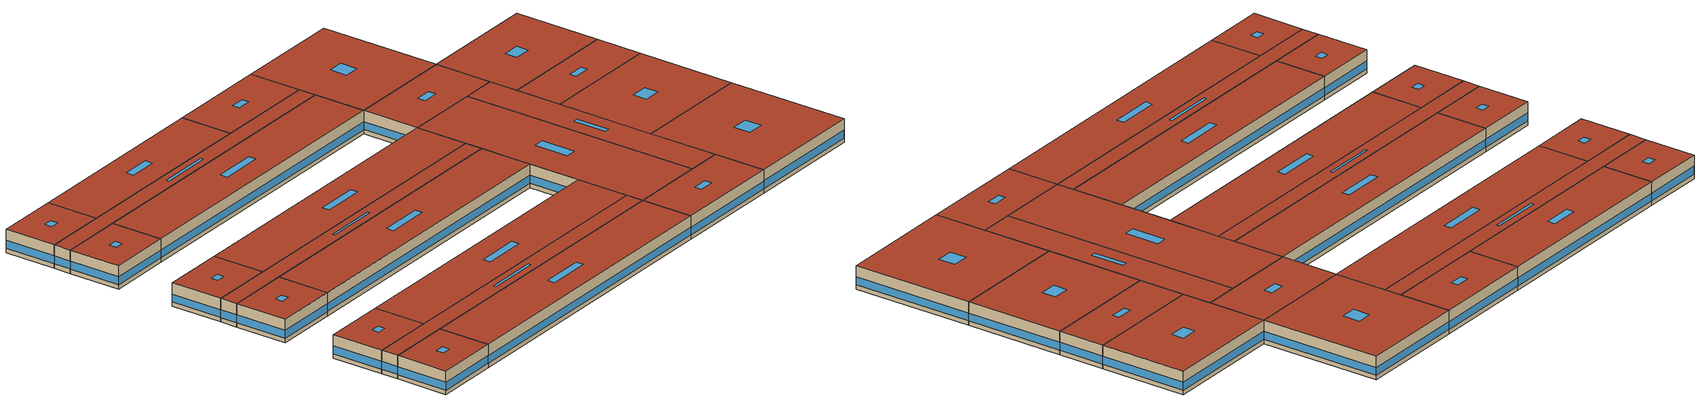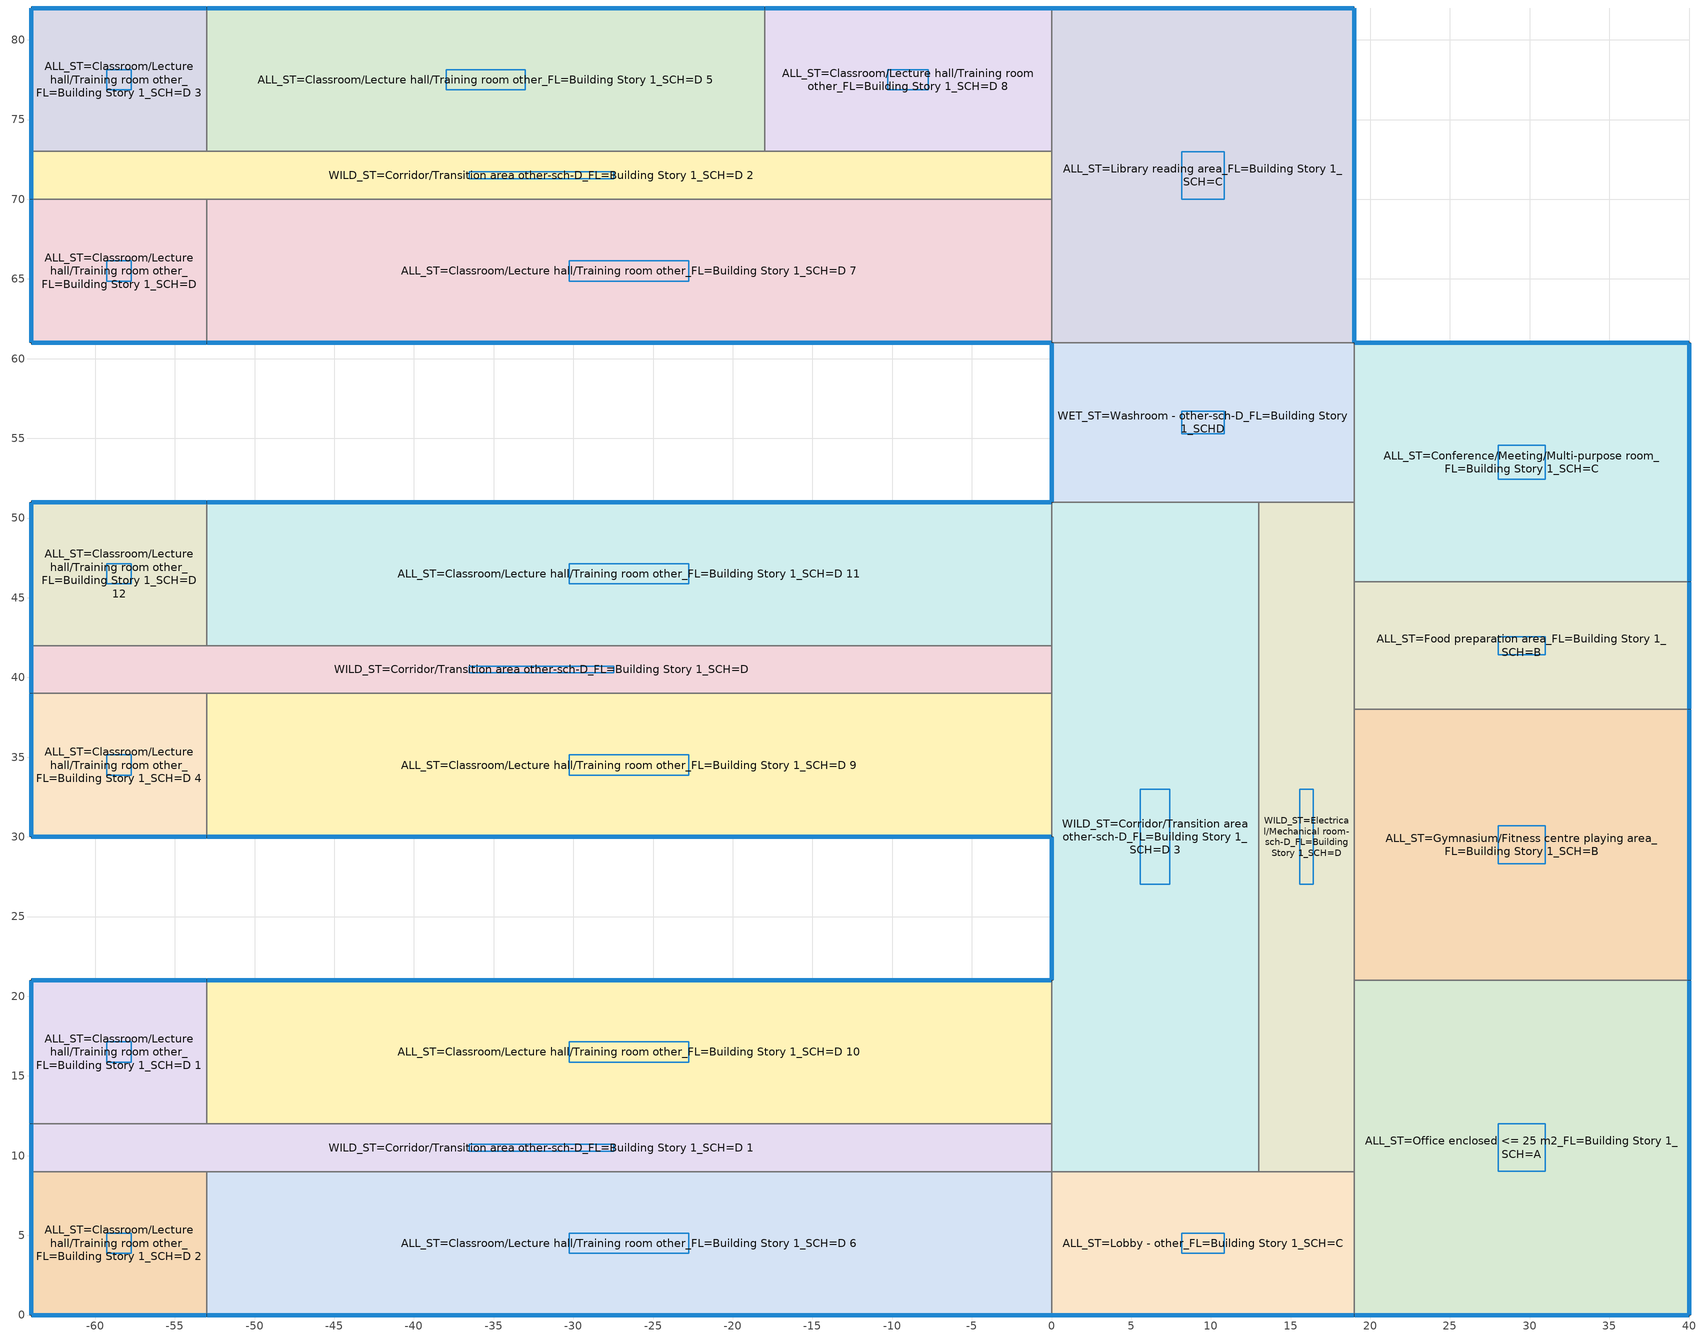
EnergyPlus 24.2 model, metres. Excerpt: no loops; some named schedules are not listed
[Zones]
ALL_ST=Classroom/Lecture hall/Training room other_FL=Building Story 1_SCH=D
 floor foundation (BTAP-Grnd-Floor-Mass:U-0.757_std): -53,70 -53,61 -64,61 -64,70 z0
 wall outside (BTAP-Ext-Wall-Mass:U-0.29): -64,70 -64,61 -53,61 z0:4
 wall to ALL_ST=Classroom/Lecture hall/Training room other_FL=Building Story 1_SCH=D 7 (BTAP-Int-Wall): -53,61 -53,70 z0:4
 wall to WILD_ST=Corridor/Transition area other-sch-D_FL=Building Story 1_SCH=D 2 (BTAP-Int-Wall): -53,70 -64,70 z0:4
 window (BTAP-Ext-FixedWindow:U=0.280 SHGC=0.600): -63.97,61 -53.03,61 / -64,69.97 -64,61.03 z0.76:2.1
 roof outside (BTAP-Ext-Roof-Metal:U-0.2): -53,61 -53,70 -64,70 -64,61 z4
 skylight (BTAP-Ext-Skylights:U=0.241 SHGC=0.600): -57.72,64.86 -57.72,66.14 -59.28,66.14 -59.28,64.86 z4
ALL_ST=Classroom/Lecture hall/Training room other_FL=Building Story 1_SCH=D 1
 floor foundation (BTAP-Grnd-Floor-Mass:U-0.757_std): -53,21 -53,12 -64,12 -64,21 z0
 wall outside (BTAP-Ext-Wall-Mass:U-0.29): -53,21 -64,21 -64,12 z0:4
 wall to WILD_ST=Corridor/Transition area other-sch-D_FL=Building Story 1_SCH=D 1 (BTAP-Int-Wall): -64,12 -53,12 z0:4
 wall to ALL_ST=Classroom/Lecture hall/Training room other_FL=Building Story 1_SCH=D 10 (BTAP-Int-Wall): -53,12 -53,21 z0:4
 window (BTAP-Ext-FixedWindow:U=0.280 SHGC=0.600): -53.03,21 -63.97,21 / -64,20.97 -64,12.03 z0.76:2.1
 roof outside (BTAP-Ext-Roof-Metal:U-0.2): -53,12 -53,21 -64,21 -64,12 z4
 skylight (BTAP-Ext-Skylights:U=0.241 SHGC=0.600): -57.72,15.86 -57.72,17.14 -59.28,17.14 -59.28,15.86 z4
ALL_ST=Classroom/Lecture hall/Training room other_FL=Building Story 1_SCH=D 10
 floor foundation (BTAP-Grnd-Floor-Mass:U-0.757_std): 0,21 0,12 -53,12 -53,21 z0
 wall outside (BTAP-Ext-Wall-Mass:U-0.29): 0,21 -53,21 z0:4
 wall to WILD_ST=Corridor/Transition area other-sch-D_FL=Building Story 1_SCH=D 1 (BTAP-Int-Wall): -53,12 0,12 z0:4
 wall to WILD_ST=Corridor/Transition area other-sch-D_FL=Building Story 1_SCH=D 3 (BTAP-Int-Wall): 0,12 0,21 z0:4
 window (BTAP-Ext-FixedWindow:U=0.280 SHGC=0.600): -0.03,21 -52.97,21 z0.76:2.1
 roof outside (BTAP-Ext-Roof-Metal:U-0.2): 0,12 0,21 -53,21 -53,12 z4
 skylight (BTAP-Ext-Skylights:U=0.241 SHGC=0.600): -22.75,15.86 -22.75,17.14 -30.25,17.14 -30.25,15.86 z4
ALL_ST=Classroom/Lecture hall/Training room other_FL=Building Story 1_SCH=D 11
 floor foundation (BTAP-Grnd-Floor-Mass:U-0.757_std): 0,51 0,42 -53,42 -53,51 z0
 wall outside (BTAP-Ext-Wall-Mass:U-0.29): 0,51 -53,51 z0:4
 wall to WILD_ST=Corridor/Transition area other-sch-D_FL=Building Story 1_SCH=D (BTAP-Int-Wall): -53,42 0,42 z0:4
 wall to WILD_ST=Corridor/Transition area other-sch-D_FL=Building Story 1_SCH=D 3 (BTAP-Int-Wall): 0,42 0,51 z0:4
 wall to ALL_ST=Classroom/Lecture hall/Training room other_FL=Building Story 1_SCH=D 12 (BTAP-Int-Wall): -53,51 -53,42 z0:4
 window (BTAP-Ext-FixedWindow:U=0.280 SHGC=0.600): -0.03,51 -52.97,51 z0.76:2.1
 roof outside (BTAP-Ext-Roof-Metal:U-0.2): 0,42 0,51 -53,51 -53,42 z4
 skylight (BTAP-Ext-Skylights:U=0.241 SHGC=0.600): -22.75,45.86 -22.75,47.14 -30.25,47.14 -30.25,45.86 z4
ALL_ST=Classroom/Lecture hall/Training room other_FL=Building Story 1_SCH=D 12
 floor foundation (BTAP-Grnd-Floor-Mass:U-0.757_std): -53,51 -53,42 -64,42 -64,51 z0
 wall outside (BTAP-Ext-Wall-Mass:U-0.29): -53,51 -64,51 -64,42 z0:4
 wall to WILD_ST=Corridor/Transition area other-sch-D_FL=Building Story 1_SCH=D (BTAP-Int-Wall): -64,42 -53,42 z0:4
 window (BTAP-Ext-FixedWindow:U=0.280 SHGC=0.600): -53.03,51 -63.97,51 / -64,50.97 -64,42.03 z0.76:2.1
 roof outside (BTAP-Ext-Roof-Metal:U-0.2): -53,42 -53,51 -64,51 -64,42 z4
 skylight (BTAP-Ext-Skylights:U=0.241 SHGC=0.600): -57.72,45.86 -57.72,47.14 -59.28,47.14 -59.28,45.86 z4
ALL_ST=Classroom/Lecture hall/Training room other_FL=Building Story 1_SCH=D 2
 floor foundation (BTAP-Grnd-Floor-Mass:U-0.757_std): -53,9 -53,0 -64,0 -64,9 z0
 wall outside (BTAP-Ext-Wall-Mass:U-0.29): -64,9 -64,0 -53,0 z0:4
 wall to ALL_ST=Classroom/Lecture hall/Training room other_FL=Building Story 1_SCH=D 6 (BTAP-Int-Wall): -53,0 -53,9 z0:4
 wall to WILD_ST=Corridor/Transition area other-sch-D_FL=Building Story 1_SCH=D 1 (BTAP-Int-Wall): -53,9 -64,9 z0:4
 window (BTAP-Ext-FixedWindow:U=0.280 SHGC=0.600): -63.97,0 -53.03,0 / -64,8.97 -64,0.03 z0.76:2.1
 roof outside (BTAP-Ext-Roof-Metal:U-0.2): -53,0 -53,9 -64,9 -64,0 z4
 skylight (BTAP-Ext-Skylights:U=0.241 SHGC=0.600): -57.72,3.86 -57.72,5.14 -59.28,5.14 -59.28,3.86 z4
ALL_ST=Classroom/Lecture hall/Training room other_FL=Building Story 1_SCH=D 3
 floor foundation (BTAP-Grnd-Floor-Mass:U-0.757_std): -53,82 -53,73 -64,73 -64,82 z0
 wall outside (BTAP-Ext-Wall-Mass:U-0.29): -53,82 -64,82 -64,73 z0:4
 wall to WILD_ST=Corridor/Transition area other-sch-D_FL=Building Story 1_SCH=D 2 (BTAP-Int-Wall): -64,73 -53,73 z0:4
 wall to ALL_ST=Classroom/Lecture hall/Training room other_FL=Building Story 1_SCH=D 5 (BTAP-Int-Wall): -53,73 -53,82 z0:4
 window (BTAP-Ext-FixedWindow:U=0.280 SHGC=0.600): -53.03,82 -63.97,82 / -64,81.97 -64,73.03 z0.76:2.1
 roof outside (BTAP-Ext-Roof-Metal:U-0.2): -53,73 -53,82 -64,82 -64,73 z4
 skylight (BTAP-Ext-Skylights:U=0.241 SHGC=0.600): -57.72,76.86 -57.72,78.14 -59.28,78.14 -59.28,76.86 z4
ALL_ST=Classroom/Lecture hall/Training room other_FL=Building Story 1_SCH=D 4
 floor foundation (BTAP-Grnd-Floor-Mass:U-0.757_std): -53,39 -53,30 -64,30 -64,39 z0
 wall outside (BTAP-Ext-Wall-Mass:U-0.29): -64,39 -64,30 -53,30 z0:4
 wall to ALL_ST=Classroom/Lecture hall/Training room other_FL=Building Story 1_SCH=D 9 (BTAP-Int-Wall): -53,30 -53,39 z0:4
 wall to WILD_ST=Corridor/Transition area other-sch-D_FL=Building Story 1_SCH=D (BTAP-Int-Wall): -53,39 -64,39 z0:4
 window (BTAP-Ext-FixedWindow:U=0.280 SHGC=0.600): -63.97,30 -53.03,30 / -64,38.97 -64,30.03 z0.76:2.1
 roof outside (BTAP-Ext-Roof-Metal:U-0.2): -53,30 -53,39 -64,39 -64,30 z4
 skylight (BTAP-Ext-Skylights:U=0.241 SHGC=0.600): -57.72,33.86 -57.72,35.14 -59.28,35.14 -59.28,33.86 z4
ALL_ST=Classroom/Lecture hall/Training room other_FL=Building Story 1_SCH=D 5
 floor foundation (BTAP-Grnd-Floor-Mass:U-0.757_std): -18,82 -18,73 -53,73 -53,82 z0
 wall outside (BTAP-Ext-Wall-Mass:U-0.29): -18,82 -53,82 z0:4
 wall to WILD_ST=Corridor/Transition area other-sch-D_FL=Building Story 1_SCH=D 2 (BTAP-Int-Wall): -53,73 -18,73 z0:4
 wall to ALL_ST=Classroom/Lecture hall/Training room other_FL=Building Story 1_SCH=D 8 (BTAP-Int-Wall): -18,73 -18,82 z0:4
 window (BTAP-Ext-FixedWindow:U=0.280 SHGC=0.600): -18.03,82 -52.97,82 z0.76:2.1
 roof outside (BTAP-Ext-Roof-Metal:U-0.2): -18,73 -18,82 -53,82 -53,73 z4
 skylight (BTAP-Ext-Skylights:U=0.241 SHGC=0.600): -33.03,76.86 -33.03,78.14 -37.97,78.14 -37.97,76.86 z4
ALL_ST=Classroom/Lecture hall/Training room other_FL=Building Story 1_SCH=D 6
 floor foundation (BTAP-Grnd-Floor-Mass:U-0.757_std): 0,9 0,0 -53,0 -53,9 z0
 wall outside (BTAP-Ext-Wall-Mass:U-0.29): -53,0 0,0 z0:4
 wall to ALL_ST=Lobby - other_FL=Building Story 1_SCH=C (BTAP-Int-Wall): 0,0 0,9 z0:4
 wall to WILD_ST=Corridor/Transition area other-sch-D_FL=Building Story 1_SCH=D 1 (BTAP-Int-Wall): 0,9 -53,9 z0:4
 window (BTAP-Ext-FixedWindow:U=0.280 SHGC=0.600): -52.97,0 -0.03,0 z0.76:2.1
 roof outside (BTAP-Ext-Roof-Metal:U-0.2): 0,0 0,9 -53,9 -53,0 z4
 skylight (BTAP-Ext-Skylights:U=0.241 SHGC=0.600): -22.75,3.86 -22.75,5.14 -30.25,5.14 -30.25,3.86 z4
ALL_ST=Classroom/Lecture hall/Training room other_FL=Building Story 1_SCH=D 7
 floor foundation (BTAP-Grnd-Floor-Mass:U-0.757_std): 0,70 0,61 -53,61 -53,70 z0
 wall outside (BTAP-Ext-Wall-Mass:U-0.29): -53,61 0,61 z0:4
 wall to ALL_ST=Library reading area_FL=Building Story 1_SCH=C (BTAP-Int-Wall): 0,61 0,70 z0:4
 wall to WILD_ST=Corridor/Transition area other-sch-D_FL=Building Story 1_SCH=D 2 (BTAP-Int-Wall): 0,70 -53,70 z0:4
 window (BTAP-Ext-FixedWindow:U=0.280 SHGC=0.600): -52.97,61 -0.03,61 z0.76:2.1
 roof outside (BTAP-Ext-Roof-Metal:U-0.2): 0,61 0,70 -53,70 -53,61 z4
 skylight (BTAP-Ext-Skylights:U=0.241 SHGC=0.600): -22.75,64.86 -22.75,66.14 -30.25,66.14 -30.25,64.86 z4
ALL_ST=Classroom/Lecture hall/Training room other_FL=Building Story 1_SCH=D 8
 floor foundation (BTAP-Grnd-Floor-Mass:U-0.757_std): 0,82 0,73 -18,73 -18,82 z0
 wall outside (BTAP-Ext-Wall-Mass:U-0.29): 0,82 -18,82 z0:4
 wall to WILD_ST=Corridor/Transition area other-sch-D_FL=Building Story 1_SCH=D 2 (BTAP-Int-Wall): -18,73 0,73 z0:4
 wall to ALL_ST=Library reading area_FL=Building Story 1_SCH=C (BTAP-Int-Wall): 0,73 0,82 z0:4
 window (BTAP-Ext-FixedWindow:U=0.280 SHGC=0.600): -0.03,82 -17.97,82 z0.76:2.1
 roof outside (BTAP-Ext-Roof-Metal:U-0.2): 0,73 0,82 -18,82 -18,73 z4
 skylight (BTAP-Ext-Skylights:U=0.241 SHGC=0.600): -7.73,76.86 -7.73,78.14 -10.27,78.14 -10.27,76.86 z4
ALL_ST=Classroom/Lecture hall/Training room other_FL=Building Story 1_SCH=D 9
 floor foundation (BTAP-Grnd-Floor-Mass:U-0.757_std): 0,39 0,30 -53,30 -53,39 z0
 wall outside (BTAP-Ext-Wall-Mass:U-0.29): -53,30 0,30 z0:4
 wall to WILD_ST=Corridor/Transition area other-sch-D_FL=Building Story 1_SCH=D 3 (BTAP-Int-Wall): 0,30 0,39 z0:4
 wall to WILD_ST=Corridor/Transition area other-sch-D_FL=Building Story 1_SCH=D (BTAP-Int-Wall): 0,39 -53,39 z0:4
 window (BTAP-Ext-FixedWindow:U=0.280 SHGC=0.600): -52.97,30 -0.03,30 z0.76:2.1
 roof outside (BTAP-Ext-Roof-Metal:U-0.2): 0,30 0,39 -53,39 -53,30 z4
 skylight (BTAP-Ext-Skylights:U=0.241 SHGC=0.600): -22.75,33.86 -22.75,35.14 -30.25,35.14 -30.25,33.86 z4
ALL_ST=Conference/Meeting/Multi-purpose room_FL=Building Story 1_SCH=C
 floor foundation (BTAP-Grnd-Floor-Mass:U-0.757_std): 40,61 40,46 19,46 19,61 z0
 wall outside (BTAP-Ext-Wall-Mass:U-0.29): 40,46 40,61 19,61 z0:4
 wall to ALL_ST=Food preparation area_FL=Building Story 1_SCH=B (BTAP-Int-Wall): 19,46 40,46 z0:4
 wall to WET_ST=Washroom - other-sch-D_FL=Building Story 1_SCHD (BTAP-Int-Wall): 19,61 19,51 z0:4
 wall to WILD_ST=Electrical/Mechanical room-sch-D_FL=Building Story 1_SCH=D (BTAP-Int-Wall): 19,51 19,46 z0:4
 window (BTAP-Ext-FixedWindow:U=0.280 SHGC=0.600): 40,46.03 40,60.97 / 39.97,61 19.03,61 z0.76:2.1
 roof outside (BTAP-Ext-Roof-Metal:U-0.2): 40,46 40,61 19,61 19,46 z4
 skylight (BTAP-Ext-Skylights:U=0.241 SHGC=0.600): 30.98,52.44 30.98,54.56 28.02,54.56 28.02,52.44 z4
ALL_ST=Food preparation area_FL=Building Story 1_SCH=B
 floor foundation (BTAP-Grnd-Floor-Mass:U-0.757_std): 40,46 40,38 19,38 19,46 z0
 wall outside (BTAP-Ext-Wall-Mass:U-0.29): 40,38 40,46 z0:4
 wall to ALL_ST=Gymnasium/Fitness centre playing area_FL=Building Story 1_SCH=B (BTAP-Int-Wall): 19,38 40,38 z0:4
 wall to WILD_ST=Electrical/Mechanical room-sch-D_FL=Building Story 1_SCH=D (BTAP-Int-Wall): 19,46 19,38 z0:4
 window (BTAP-Ext-FixedWindow:U=0.280 SHGC=0.600): 40,38.03 40,45.97 z0.76:2.1
 roof outside (BTAP-Ext-Roof-Metal:U-0.2): 40,38 40,46 19,46 19,38 z4
 skylight (BTAP-Ext-Skylights:U=0.241 SHGC=0.600): 30.98,41.43 30.98,42.57 28.02,42.57 28.02,41.43 z4
ALL_ST=Gymnasium/Fitness centre playing area_FL=Building Story 1_SCH=B
 floor foundation (BTAP-Grnd-Floor-Mass:U-0.757_std): 40,38 40,21 19,21 19,38 z0
 wall outside (BTAP-Ext-Wall-Mass:U-0.29): 40,21 40,38 z0:4
 wall to ALL_ST=Office enclosed <= 25 m2_FL=Building Story 1_SCH=A (BTAP-Int-Wall): 19,21 40,21 z0:4
 wall to WILD_ST=Electrical/Mechanical room-sch-D_FL=Building Story 1_SCH=D (BTAP-Int-Wall): 19,38 19,21 z0:4
 window (BTAP-Ext-FixedWindow:U=0.280 SHGC=0.600): 40,21.03 40,37.97 z0.76:2.1
 roof outside (BTAP-Ext-Roof-Metal:U-0.2): 40,21 40,38 19,38 19,21 z4
 skylight (BTAP-Ext-Skylights:U=0.241 SHGC=0.600): 30.98,28.3 30.98,30.7 28.02,30.7 28.02,28.3 z4
ALL_ST=Library reading area_FL=Building Story 1_SCH=C
 floor foundation (BTAP-Grnd-Floor-Mass:U-0.757_std): 19,82 19,61 0,61 0,82 z0
 wall outside (BTAP-Ext-Wall-Mass:U-0.29): 19,61 19,82 0,82 z0:4
 wall to WET_ST=Washroom - other-sch-D_FL=Building Story 1_SCHD (BTAP-Int-Wall): 0,61 19,61 z0:4
 wall to WILD_ST=Corridor/Transition area other-sch-D_FL=Building Story 1_SCH=D 2 (BTAP-Int-Wall): 0,73 0,70 z0:4
 window (BTAP-Ext-FixedWindow:U=0.280 SHGC=0.600): 19,61.03 19,81.97 / 18.97,82 0.03,82 z0.76:2.1
 roof outside (BTAP-Ext-Roof-Metal:U-0.2): 19,61 19,82 0,82 0,61 z4
 skylight (BTAP-Ext-Skylights:U=0.241 SHGC=0.600): 10.84,70.02 10.84,72.98 8.16,72.98 8.16,70.02 z4
ALL_ST=Lobby - other_FL=Building Story 1_SCH=C
 floor foundation (BTAP-Grnd-Floor-Mass:U-0.757_std): 19,9 19,0 0,0 0,9 z0
 wall outside (BTAP-Ext-Wall-Mass:U-0.29): 0,0 19,0 z0:4
 wall to ALL_ST=Office enclosed <= 25 m2_FL=Building Story 1_SCH=A (BTAP-Int-Wall): 19,0 19,9 z0:4
 wall to WILD_ST=Electrical/Mechanical room-sch-D_FL=Building Story 1_SCH=D (BTAP-Int-Wall): 19,9 13,9 z0:4
 wall to WILD_ST=Corridor/Transition area other-sch-D_FL=Building Story 1_SCH=D 3 (BTAP-Int-Wall): 13,9 0,9 z0:4
 window (BTAP-Ext-FixedWindow:U=0.280 SHGC=0.600): 0.03,0 18.97,0 z0.76:2.1
 roof outside (BTAP-Ext-Roof-Metal:U-0.2): 19,0 19,9 0,9 0,0 z4
 skylight (BTAP-Ext-Skylights:U=0.241 SHGC=0.600): 10.84,3.86 10.84,5.14 8.16,5.14 8.16,3.86 z4
ALL_ST=Office enclosed <= 25 m2_FL=Building Story 1_SCH=A
 floor foundation (BTAP-Grnd-Floor-Mass:U-0.757_std): 40,21 40,0 19,0 19,21 z0
 wall outside (BTAP-Ext-Wall-Mass:U-0.29): 19,0 40,0 40,21 z0:4
 wall to WILD_ST=Electrical/Mechanical room-sch-D_FL=Building Story 1_SCH=D (BTAP-Int-Wall): 19,21 19,9 z0:4
 window (BTAP-Ext-FixedWindow:U=0.280 SHGC=0.600): 19.03,0 39.97,0 / 40,0.03 40,20.97 z0.76:2.1
 roof outside (BTAP-Ext-Roof-Metal:U-0.2): 40,0 40,21 19,21 19,0 z4
 skylight (BTAP-Ext-Skylights:U=0.241 SHGC=0.600): 30.98,9.02 30.98,11.98 28.02,11.98 28.02,9.02 z4
WET_ST=Washroom - other-sch-D_FL=Building Story 1_SCHD
 floor foundation (BTAP-Grnd-Floor-Mass:U-0.757_std): 19,61 19,51 0,51 0,61 z0
 wall outside (BTAP-Ext-Wall-Mass:U-0.29): 0,61 0,51 z0:4
 wall to WILD_ST=Corridor/Transition area other-sch-D_FL=Building Story 1_SCH=D 3 (BTAP-Int-Wall): 0,51 13,51 z0:4
 wall to WILD_ST=Electrical/Mechanical room-sch-D_FL=Building Story 1_SCH=D (BTAP-Int-Wall): 13,51 19,51 z0:4
 window (BTAP-Ext-FixedWindow:U=0.280 SHGC=0.600): 0,60.97 0,51.03 z0.76:2.1
 roof outside (BTAP-Ext-Roof-Metal:U-0.2): 19,51 19,61 0,61 0,51 z4
 skylight (BTAP-Ext-Skylights:U=0.241 SHGC=0.600): 10.84,55.29 10.84,56.71 8.16,56.71 8.16,55.29 z4
WILD_ST=Corridor/Transition area other-sch-D_FL=Building Story 1_SCH=D
 floor foundation (BTAP-Grnd-Floor-Mass:U-0.757_std): 0,42 0,39 -64,39 -64,42 z0
 wall outside (BTAP-Ext-Wall-Mass:U-0.29): -64,42 -64,39 z0:4
 wall to WILD_ST=Corridor/Transition area other-sch-D_FL=Building Story 1_SCH=D 3 (BTAP-Int-Wall): 0,39 0,42 z0:4
 window (BTAP-Ext-FixedWindow:U=0.280 SHGC=0.600): -64,41.97 -64,39.03 z0.76:2.12
 roof outside (BTAP-Ext-Roof-Metal:U-0.2): 0,39 0,42 -64,42 -64,39 z4
 skylight (BTAP-Ext-Skylights:U=0.241 SHGC=0.600): -27.47,40.29 -27.47,40.71 -36.53,40.71 -36.53,40.29 z4
WILD_ST=Corridor/Transition area other-sch-D_FL=Building Story 1_SCH=D 1
 floor foundation (BTAP-Grnd-Floor-Mass:U-0.757_std): 0,12 0,9 -64,9 -64,12 z0
 wall outside (BTAP-Ext-Wall-Mass:U-0.29): -64,12 -64,9 z0:4
 wall to WILD_ST=Corridor/Transition area other-sch-D_FL=Building Story 1_SCH=D 3 (BTAP-Int-Wall): 0,9 0,12 z0:4
 window (BTAP-Ext-FixedWindow:U=0.280 SHGC=0.600): -64,11.97 -64,9.03 z0.76:2.12
 roof outside (BTAP-Ext-Roof-Metal:U-0.2): 0,9 0,12 -64,12 -64,9 z4
 skylight (BTAP-Ext-Skylights:U=0.241 SHGC=0.600): -27.47,10.29 -27.47,10.71 -36.53,10.71 -36.53,10.29 z4
WILD_ST=Corridor/Transition area other-sch-D_FL=Building Story 1_SCH=D 2
 floor foundation (BTAP-Grnd-Floor-Mass:U-0.757_std): 0,73 0,70 -64,70 -64,73 z0
 wall outside (BTAP-Ext-Wall-Mass:U-0.29): -64,73 -64,70 z0:4
 window (BTAP-Ext-FixedWindow:U=0.280 SHGC=0.600): -64,72.97 -64,70.03 z0.76:2.12
 roof outside (BTAP-Ext-Roof-Metal:U-0.2): 0,70 0,73 -64,73 -64,70 z4
 skylight (BTAP-Ext-Skylights:U=0.241 SHGC=0.600): -27.47,71.29 -27.47,71.71 -36.53,71.71 -36.53,71.29 z4
WILD_ST=Corridor/Transition area other-sch-D_FL=Building Story 1_SCH=D 3
 floor foundation (BTAP-Grnd-Floor-Mass:U-0.757_std): 13,51 13,9 0,9 0,51 z0
 wall outside (BTAP-Ext-Wall-Mass:U-0.29): 0,30 0,21 z0:4
 wall to WILD_ST=Electrical/Mechanical room-sch-D_FL=Building Story 1_SCH=D (BTAP-Int-Wall): 13,9 13,51 z0:4
 window (BTAP-Ext-FixedWindow:U=0.280 SHGC=0.600): 0,29.97 0,21.03 z0.76:2.1
 roof outside (BTAP-Ext-Roof-Metal:U-0.2): 13,9 13,51 0,51 0,9 z4
 skylight (BTAP-Ext-Skylights:U=0.241 SHGC=0.600): 7.42,27.03 7.42,32.97 5.58,32.97 5.58,27.03 z4
WILD_ST=Electrical/Mechanical room-sch-D_FL=Building Story 1_SCH=D
 floor foundation (BTAP-Grnd-Floor-Mass:U-0.757_std): 19,51 19,9 13,9 13,51 z0
 roof outside (BTAP-Ext-Roof-Metal:U-0.2): 19,9 19,51 13,51 13,9 z4
 skylight (BTAP-Ext-Skylights:U=0.241 SHGC=0.600): 16.42,27.03 16.42,32.97 15.58,32.97 15.58,27.03 z4
[Building]
PrimarySchool: North Axis {deg}=0; Terrain=City; Loads Convergence Tolerance Value {W}=0.04; Temperature Convergence Tolerance Value {deltaC}=0.2; Solar Distribution=FullInteriorAndExterior; Maximum Number of Warmup Days=25; Minimum Number of Warmup Days=6
[Site:Location]
Calgary Intl AP_AB_CAN: Latitude {deg}=51.114; Longitude {deg}=-114.02; Time Zone {hr}=-7; Elevation {m}=1084.1
[Site:GroundTemperature:BuildingSurface]
19.527, 19.502, 19.536, 19.598, 20.002, 21.64, 22.225, 22.375, 21.449, 20.121, 19.802, 19.633
[Site:GroundTemperature:Deep]
1.8, 0, -0.3, 0.2, 2.8, 5.6, 8.1, 9.9, 10.3, 9.3, 7.1, 4.4
[Site:GroundTemperature:FCfactorMethod]
January Ground Temperature {C}=5.5; February Ground Temperature {C}=-2; March Ground Temperature {C}=-4.4; April Ground Temperature {C}=-6.3; May Ground Temperature {C}=-6.3; June Ground Temperature {C}=-0.3; July Ground Temperature {C}=4.7; August Ground Temperature {C}=10.2; September Ground Temperature {C}=13.8; October Ground Temperature {C}=17; November Ground Temperature {C}=16.6; December Ground Temperature {C}=11.5
[Site:GroundTemperature:Shallow]
-4.6, -5.5, -3.9, -1.2, 5.6, 10.9, 14.5, 15.6, 13.7, 9.6, 4.1, -1
[Site:WaterMainsTemperature]
Calculation Method=Correlation; Annual Average Outdoor Air Temperature {C}=5; Maximum Difference In Monthly Average Outdoor Air Temperatures {deltaC}=23.3
[SizingPeriod:DesignDay] Day of Month=21; Dry-Bulb Temperature Range Modifier Type=DefaultMultipliers; Humidity Condition Type=Wetbulb; Barometric Pressure {Pa}=88961; Rain Indicator=No; Snow Indicator=No; Daylight Saving Time Indicator=No; Begin Environment Reset Mode=FullResetAtBeginEnvironment
Name | Month | Day Type | Maximum Dry-Bulb Temperature {C} | Daily Dry-Bulb Temperature Range {deltaC} | Wetbulb or DewPoint at Maximum Dry-Bulb {C} | Wind Speed {m/s} | Wind Direction {deg} | Solar Model Indicator | ASHRAE Clear Sky Optical Depth for Beam Irradiance (taub) | ASHRAE Clear Sky Optical Depth for Diffuse Irradiance (taud) | Sky Clearness
Calgary Intl AP Ann Clg .4% Condns DB=>MWB | 7 | SummerDesignDay | 28.5 | 12.1 | 16.1 | 4.5 | 160 | ASHRAETau | 0.339 | 2.421
Calgary Intl AP Ann Clg .4% Condns WB=>MDB | 7 | SummerDesignDay | 25.3 | 12.1 | 17.8 | 4.5 | 160 | ASHRAETau | 0.339 | 2.421
Calgary Intl AP Ann Htg 99.6% Condns DB | 1 | WinterDesignDay | -28.5 | 0 | -28.5 | 2.9 | 200 | ASHRAEClearSky |  |  | 0
[Material] Thermal Absorptance=0.9
Name | Roughness | Thickness {m} | Conductivity {W/m-K} | Density {kg/m3} | Specific Heat {J/kg-K} | Solar Absorptance | Visible Absorptance
1/2IN Gypsum 1 | Smooth | 0.0127 | 0.16 | 784.9 | 830 | 0.4 | 0.4
1IN Stucco 1 | Smooth | 0.0253 | 0.6918 | 1858 | 837 | 0.7 | 0.92
6 in. Normalweight Concrete Floor 1 | MediumRough | 0.1524 | 2.31 | 2322 | 832 | 0.7 | 0.7
8IN CONCRETE HW RefBldg 1 | Rough | 0.2032 | 1.311 | 2240 | 836.8 | 0.7 | 0.7
Expanded Polystyrene | MediumSmooth | 0.0363959 | 0.029 | 29 | 1210 | 0.7 | 0.7
G01 13mm gypsum board 1 | Smooth | 0.0127 | 0.16 | 800 | 1090 | 0.7 | 0.5
Metal Roof Surface 1 | Smooth | 0.0008 | 45.28 | 7824 | 500 | 0.7 | 0.7
[Material:NoMass] Roughness=Smooth; Thermal Absorptance=0.9; Solar Absorptance=0.7; Visible Absorptance=0.7
Name | Thermal Resistance {m2-K/W}
Typical Insulation 2 | 3.17733
Typical Insulation 3 | 4.99998
[WindowMaterial:SimpleGlazingSystem] Solar Heat Gain Coefficient=0.6; Visible Transmittance=0.21
Name | U-Factor {W/m2-K}
SimpleGlazing:U=0.241 SHGC=0.600 | 2.41
SimpleGlazing:U=0.280 SHGC=0.600 | 2.8
[Construction]
BTAP-Ext-FixedWindow:U=0.280 SHGC=0.600: SimpleGlazing:U=0.280 SHGC=0.600
BTAP-Ext-Roof-Metal:U-0.2: Metal Roof Surface 1, Typical Insulation 3
BTAP-Ext-Skylights:U=0.241 SHGC=0.600: SimpleGlazing:U=0.241 SHGC=0.600
BTAP-Ext-Wall-Mass:U-0.29: 1IN Stucco 1, 8IN CONCRETE HW RefBldg 1, Typical Insulation 2, 1/2IN Gypsum 1
BTAP-Grnd-Floor-Mass:U-0.757_std: 6 in. Normalweight Concrete Floor 1, Expanded Polystyrene
BTAP-Int-Wall: G01 13mm gypsum board 1, G01 13mm gypsum board 1
[Zone] Multiplier=1; Part of Total Floor Area=Yes
ALL_ST=Classroom/Lecture hall/Training room other_FL=Building Story 1_SCH=D; ALL_ST=Classroom/Lecture hall/Training room other_FL=Building Story 1_SCH=D 1; ALL_ST=Classroom/Lecture hall/Training room other_FL=Building Story 1_SCH=D 10; ALL_ST=Classroom/Lecture hall/Training room other_FL=Building Story 1_SCH=D 11; ALL_ST=Classroom/Lecture hall/Training room other_FL=Building Story 1_SCH=D 12; ALL_ST=Classroom/Lecture hall/Training room other_FL=Building Story 1_SCH=D 2; ALL_ST=Classroom/Lecture hall/Training room other_FL=Building Story 1_SCH=D 3; ALL_ST=Classroom/Lecture hall/Training room other_FL=Building Story 1_SCH=D 4; ALL_ST=Classroom/Lecture hall/Training room other_FL=Building Story 1_SCH=D 5; ALL_ST=Classroom/Lecture hall/Training room other_FL=Building Story 1_SCH=D 6; ALL_ST=Classroom/Lecture hall/Training room other_FL=Building Story 1_SCH=D 7; ALL_ST=Classroom/Lecture hall/Training room other_FL=Building Story 1_SCH=D 8; ALL_ST=Classroom/Lecture hall/Training room other_FL=Building Story 1_SCH=D 9; ALL_ST=Conference/Meeting/Multi-purpose room_FL=Building Story 1_SCH=C; ALL_ST=Food preparation area_FL=Building Story 1_SCH=B; ALL_ST=Gymnasium/Fitness centre playing area_FL=Building Story 1_SCH=B; ALL_ST=Library reading area_FL=Building Story 1_SCH=C; ALL_ST=Lobby - other_FL=Building Story 1_SCH=C; ALL_ST=Office enclosed <= 25 m2_FL=Building Story 1_SCH=A; WET_ST=Washroom - other-sch-D_FL=Building Story 1_SCHD; WILD_ST=Corridor/Transition area other-sch-D_FL=Building Story 1_SCH=D; WILD_ST=Corridor/Transition area other-sch-D_FL=Building Story 1_SCH=D 1; WILD_ST=Corridor/Transition area other-sch-D_FL=Building Story 1_SCH=D 2; WILD_ST=Corridor/Transition area other-sch-D_FL=Building Story 1_SCH=D 3; WILD_ST=Electrical/Mechanical room-sch-D_FL=Building Story 1_SCH=D
[Space]
Name | Zone | Volume {m3} | Space Type
Corner_Class_1_Pod_3_ZN_1_FLR_1 | ALL_ST=Classroom/Lecture hall/Training room other_FL=Building Story 1_SCH=D | 396 | Space Function Classroom/Lecture hall/Training room other
Corner_Class_2_Pod_1_ZN_1_FLR_1 | ALL_ST=Classroom/Lecture hall/Training room other_FL=Building Story 1_SCH=D 1 | 396 | Space Function Classroom/Lecture hall/Training room other
Mult_Class_2_Pod_1_ZN_1_FLR_1 | ALL_ST=Classroom/Lecture hall/Training room other_FL=Building Story 1_SCH=D 10 | 1908 | Space Function Classroom/Lecture hall/Training room other
Mult_Class_2_Pod_2_ZN_1_FLR_1 | ALL_ST=Classroom/Lecture hall/Training room other_FL=Building Story 1_SCH=D 11 | 1908 | Space Function Classroom/Lecture hall/Training room other
Corner_Class_2_Pod_2_ZN_1_FLR_1 | ALL_ST=Classroom/Lecture hall/Training room other_FL=Building Story 1_SCH=D 12 | 396 | Space Function Classroom/Lecture hall/Training room other
Corner_Class_1_Pod_1_ZN_1_FLR_1 | ALL_ST=Classroom/Lecture hall/Training room other_FL=Building Story 1_SCH=D 2 | 396 | Space Function Classroom/Lecture hall/Training room other
Corner_Class_2_Pod_3_ZN_1_FLR_1 | ALL_ST=Classroom/Lecture hall/Training room other_FL=Building Story 1_SCH=D 3 | 396 | Space Function Classroom/Lecture hall/Training room other
Corner_Class_1_Pod_2_ZN_1_FLR_1 | ALL_ST=Classroom/Lecture hall/Training room other_FL=Building Story 1_SCH=D 4 | 396 | Space Function Classroom/Lecture hall/Training room other
Mult_Class_2_Pod_3_ZN_1_FLR_1 | ALL_ST=Classroom/Lecture hall/Training room other_FL=Building Story 1_SCH=D 5 | 1260 | Space Function Classroom/Lecture hall/Training room other
Mult_Class_1_Pod_1_ZN_1_FLR_1 | ALL_ST=Classroom/Lecture hall/Training room other_FL=Building Story 1_SCH=D 6 | 1908 | Space Function Classroom/Lecture hall/Training room other
Mult_Class_1_Pod_3_ZN_1_FLR_1 | ALL_ST=Classroom/Lecture hall/Training room other_FL=Building Story 1_SCH=D 7 | 1908 | Space Function Classroom/Lecture hall/Training room other
Computer_Class_ZN_1_FLR_1 | ALL_ST=Classroom/Lecture hall/Training room other_FL=Building Story 1_SCH=D 8 | 648 | Space Function Classroom/Lecture hall/Training room other
Mult_Class_1_Pod_2_ZN_1_FLR_1 | ALL_ST=Classroom/Lecture hall/Training room other_FL=Building Story 1_SCH=D 9 | 1908 | Space Function Classroom/Lecture hall/Training room other
Cafeteria_ZN_1_FLR_1 | ALL_ST=Conference/Meeting/Multi-purpose room_FL=Building Story 1_SCH=C | 1260 | Space Function Conference/Meeting/Multi-purpose room
Kitchen_ZN_1_FLR_1 | ALL_ST=Food preparation area_FL=Building Story 1_SCH=B | 672 | Space Function Food preparation area
Gym_ZN_1_FLR_1 | ALL_ST=Gymnasium/Fitness centre playing area_FL=Building Story 1_SCH=B | 1428 | Space Function Gymnasium/Fitness centre playing area
Library_Media_Center_ZN_1_FLR_1 | ALL_ST=Library reading area_FL=Building Story 1_SCH=C | 1596 | Space Function Library reading area
Lobby_ZN_1_FLR_1 | ALL_ST=Lobby - other_FL=Building Story 1_SCH=C | 684 | Space Function Lobby - other
Offices_ZN_1_FLR_1 | ALL_ST=Office enclosed <= 25 m2_FL=Building Story 1_SCH=A | 1764 | Space Function Office enclosed <= 25 m2
Bath_ZN_1_FLR_1 | WET_ST=Washroom - other-sch-D_FL=Building Story 1_SCHD | 760 | Space Function Washroom - other-sch-D
Corridor_Pod_2_ZN_1_FLR_1 | WILD_ST=Corridor/Transition area other-sch-D_FL=Building Story 1_SCH=D | 768 | Space Function Corridor/Transition area other-sch-D
Corridor_Pod_1_ZN_1_FLR_1 | WILD_ST=Corridor/Transition area other-sch-D_FL=Building Story 1_SCH=D 1 | 768 | Space Function Corridor/Transition area other-sch-D
Corridor_Pod_3_ZN_1_FLR_1 | WILD_ST=Corridor/Transition area other-sch-D_FL=Building Story 1_SCH=D 2 | 768 | Space Function Corridor/Transition area other-sch-D
Main_Corridor_ZN_1_FLR_1 | WILD_ST=Corridor/Transition area other-sch-D_FL=Building Story 1_SCH=D 3 | 2184 | Space Function Corridor/Transition area other-sch-D
Mech_ZN_1_FLR_1 | WILD_ST=Electrical/Mechanical room-sch-D_FL=Building Story 1_SCH=D | 1008 | Space Function Electrical/Mechanical room-sch-D
[SpaceList]
Space Function Classroom/Lecture hall/Training room other: Corner_Class_2_Pod_3_ZN_1_FLR_1, Mult_Class_1_Pod_3_ZN_1_FLR_1, Computer_Class_ZN_1_FLR_1, Mult_Class_1_Pod_2_ZN_1_FLR_1, Mult_Class_2_Pod_2_ZN_1_FLR_1, Corner_Class_2_Pod_2_ZN_1_FLR_1, Mult_Class_2_Pod_3_ZN_1_FLR_1, Corner_Class_1_Pod_2_ZN_1_FLR_1, Corner_Class_1_Pod_3_ZN_1_FLR_1, Mult_Class_2_Pod_1_ZN_1_FLR_1, Corner_Class_2_Pod_1_ZN_1_FLR_1, Corner_Class_1_Pod_1_ZN_1_FLR_1, Mult_Class_1_Pod_1_ZN_1_FLR_1
Space Function Conference/Meeting/Multi-purpose room: Cafeteria_ZN_1_FLR_1
Space Function Food preparation area: Kitchen_ZN_1_FLR_1
Space Function Gymnasium/Fitness centre playing area: Gym_ZN_1_FLR_1
Space Function Library reading area: Library_Media_Center_ZN_1_FLR_1
Space Function Lobby - other: Lobby_ZN_1_FLR_1
Space Function Office enclosed <= 25 m2: Offices_ZN_1_FLR_1
Space Function Washroom - other-sch-D: Bath_ZN_1_FLR_1
Space Function Corridor/Transition area other-sch-D: Corridor_Pod_1_ZN_1_FLR_1, Corridor_Pod_2_ZN_1_FLR_1, Main_Corridor_ZN_1_FLR_1, Corridor_Pod_3_ZN_1_FLR_1
Space Function Electrical/Mechanical room-sch-D: Mech_ZN_1_FLR_1
[Lights] Design Level Calculation Method=Watts/Area; Fraction Radiant=0.5; Fraction Visible=0.2; Fraction Replaceable=1
Name | Zone or ZoneList or Space or SpaceList | Schedule | Watts per Floor Area {W/m2}
Space Function Classroom/Lecture hall/Training room other Lights | Space Function Classroom/Lecture hall/Training room other | NECB-D-Lighting | 7.60001
Space Function Conference/Meeting/Multi-purpose room Lights | Space Function Conference/Meeting/Multi-purpose room | NECB-C-Occupancy-NECB-C-Lighting-0.5-0.0-0.67-Light Ruleset | 10.5
Space Function Food preparation area Lights | Space Function Food preparation area | NECB-B-Occupancy-NECB-B-Lighting-0.0-0.0-0.67-Light Ruleset | 11.7
Space Function Gymnasium/Fitness centre playing area Lights | Space Function Gymnasium/Fitness centre playing area | NECB-B-Occupancy-NECB-B-Lighting-0.0-0.0-0.67-Light Ruleset | 9.20001
Space Function Library reading area Lights | Space Function Library reading area | NECB-C-Occupancy-NECB-C-Lighting-0.0-0.0-0.67-Light Ruleset | 10.3
Space Function Lobby - other Lights | Space Function Lobby - other | NECB-C-Occupancy-NECB-C-Lighting-0.0-0.0-0.67-Light Ruleset | 9.00001
Space Function Office enclosed <= 25 m2 Lights | Space Function Office enclosed <= 25 m2 | NECB-A-Lighting | 8.00001
Space Function Washroom - other-sch-D Lights | Space Function Washroom - other-sch-D | NECB-D-Lighting | 6.80001
Space Function Corridor/Transition area other-sch-D Lights | Space Function Corridor/Transition area other-sch-D | NECB-D-Lighting | 4.4
Space Function Electrical/Mechanical room-sch-D Lights | Space Function Electrical/Mechanical room-sch-D | NECB-D-Lighting | 4.60167
[People] Number of People Calculation Method=People/Area; Fraction Radiant=0.3; Activity Level Schedule=NECB-Activity; Work Efficiency Schedule=Work Efficiency Schedule; Clothing Insulation Schedule=Clothing Schedule; Air Velocity Schedule=Air Velocity Schedule
Name | Zone or ZoneList or Space or SpaceList | Number of People Schedule | People per Floor Area {person/m2}
Space Function Classroom/Lecture hall/Training room other People | Space Function Classroom/Lecture hall/Training room other | NECB-D-Occupancy | 0.133382
Space Function Conference/Meeting/Multi-purpose room People | Space Function Conference/Meeting/Multi-purpose room | NECB-C-Occupancy | 0.200073
Space Function Food preparation area People | Space Function Food preparation area | NECB-B-Occupancy | 0.0500182
Space Function Gymnasium/Fitness centre playing area People | Space Function Gymnasium/Fitness centre playing area | NECB-B-Occupancy | 0.200073
Space Function Library reading area People | Space Function Library reading area | NECB-C-Occupancy | 0.0500182
Space Function Lobby - other People | Space Function Lobby - other | NECB-C-Occupancy | 0.100036
Space Function Office enclosed <= 25 m2 People | Space Function Office enclosed <= 25 m2 | NECB-A-Occupancy | 0.0500182
Space Function Washroom - other-sch-D People | Space Function Washroom - other-sch-D | NECB-D-Occupancy | 0.0333454
Space Function Corridor/Transition area other-sch-D People | Space Function Corridor/Transition area other-sch-D | NECB-D-Occupancy | 0.0100036
Space Function Electrical/Mechanical room-sch-D People | Space Function Electrical/Mechanical room-sch-D | NECB-D-Occupancy | 0.00500182
[ElectricEquipment] Design Level Calculation Method=Watts/Area; Fraction Radiant=0.5
Name | Zone or ZoneList or Space or SpaceList | Schedule | Watts per Floor Area {W/m2}
Space Function Classroom/Lecture hall/Training room other Elec Equip | Space Function Classroom/Lecture hall/Training room other | NECB-D-Electric-Equipment | 5.00182
Space Function Conference/Meeting/Multi-purpose room Elec Equip | Space Function Conference/Meeting/Multi-purpose room | NECB-C-Electric-Equipment | 1.00036
Space Function Food preparation area Elec Equip | Space Function Food preparation area | NECB-B-Electric-Equipment | 10.0036
Space Function Gymnasium/Fitness centre playing area Elec Equip | Space Function Gymnasium/Fitness centre playing area | NECB-B-Electric-Equipment | 1.50055
Space Function Library reading area Elec Equip | Space Function Library reading area | NECB-C-Electric-Equipment | 1.00036
Space Function Lobby - other Elec Equip | Space Function Lobby - other | NECB-C-Electric-Equipment | 1.00036
Space Function Office enclosed <= 25 m2 Elec Equip | Space Function Office enclosed <= 25 m2 | NECB-A-Electric-Equipment | 7.50273
Space Function Washroom - other-sch-D Elec Equip | Space Function Washroom - other-sch-D | NECB-D-Electric-Equipment | 1.00036
Space Function Electrical/Mechanical room-sch-D Elec Equip | Space Function Electrical/Mechanical room-sch-D | NECB-D-Electric-Equipment | 1.00036
[SurfaceProperty:ExposedFoundationPerimeter] Exposed Perimeter Calculation Method=TotalExposedPerimeter
Name | Total Exposed Perimeter {m}
Corner_Class_1_Pod_3_ZN_1_FLR_1_Floor; Corner_Class_2_Pod_1_ZN_1_FLR_1_Floor; Corner_Class_2_Pod_2_ZN_1_FLR_1_Floor; Corner_Class_1_Pod_1_ZN_1_FLR_1_Floor; Corner_Class_2_Pod_3_ZN_1_FLR_1_Floor; Corner_Class_1_Pod_2_ZN_1_FLR_1_Floor | 20
Mult_Class_2_Pod_1_ZN_1_FLR_1_Floor; Mult_Class_2_Pod_2_ZN_1_FLR_1_Floor; Mult_Class_1_Pod_1_ZN_1_FLR_1_Floor; Mult_Class_1_Pod_3_ZN_1_FLR_1_Floor; Mult_Class_1_Pod_2_ZN_1_FLR_1_Floor | 53
Mult_Class_2_Pod_3_ZN_1_FLR_1_Floor | 35
Computer_Class_ZN_1_FLR_1_Floor | 18
Cafeteria_ZN_1_FLR_1_Floor | 36
Kitchen_ZN_1_FLR_1_Floor | 8
Gym_ZN_1_FLR_1_Floor | 17
Library_Media_Center_ZN_1_FLR_1_Floor | 40
Lobby_ZN_1_FLR_1_Floor | 19
Offices_ZN_1_FLR_1_Floor | 42
Bath_ZN_1_FLR_1_Floor | 10
Corridor_Pod_2_ZN_1_FLR_1_Floor; Corridor_Pod_1_ZN_1_FLR_1_Floor; Corridor_Pod_3_ZN_1_FLR_1_Floor | 3
Main_Corridor_ZN_1_FLR_1_Floor | 9
Mech_ZN_1_FLR_1_Floor | 0
[ZoneInfiltration:DesignFlowRate] Schedule=Always On Discrete; Design Flow Rate Calculation Method=Flow/ExteriorArea; Flow Rate per Exterior Surface Area {m3/s-m2}=0.00560414; Constant Term Coefficient=0; Temperature Term Coefficient=0; Velocity Term Coefficient=0.224; Velocity Squared Term Coefficient=0
Name | Zone or ZoneList or Space or SpaceList
Corner_Class_1_Pod_3_ZN_1_FLR_1 Infiltration | Corner_Class_1_Pod_3_ZN_1_FLR_1
Corner_Class_2_Pod_1_ZN_1_FLR_1 Infiltration | Corner_Class_2_Pod_1_ZN_1_FLR_1
Mult_Class_2_Pod_1_ZN_1_FLR_1 Infiltration | Mult_Class_2_Pod_1_ZN_1_FLR_1
Mult_Class_2_Pod_2_ZN_1_FLR_1 Infiltration | Mult_Class_2_Pod_2_ZN_1_FLR_1
Corner_Class_2_Pod_2_ZN_1_FLR_1 Infiltration | Corner_Class_2_Pod_2_ZN_1_FLR_1
Corner_Class_1_Pod_1_ZN_1_FLR_1 Infiltration | Corner_Class_1_Pod_1_ZN_1_FLR_1
Corner_Class_2_Pod_3_ZN_1_FLR_1 Infiltration | Corner_Class_2_Pod_3_ZN_1_FLR_1
Corner_Class_1_Pod_2_ZN_1_FLR_1 Infiltration | Corner_Class_1_Pod_2_ZN_1_FLR_1
Mult_Class_2_Pod_3_ZN_1_FLR_1 Infiltration | Mult_Class_2_Pod_3_ZN_1_FLR_1
Mult_Class_1_Pod_1_ZN_1_FLR_1 Infiltration | Mult_Class_1_Pod_1_ZN_1_FLR_1
Mult_Class_1_Pod_3_ZN_1_FLR_1 Infiltration | Mult_Class_1_Pod_3_ZN_1_FLR_1
Computer_Class_ZN_1_FLR_1 Infiltration | Computer_Class_ZN_1_FLR_1
Mult_Class_1_Pod_2_ZN_1_FLR_1 Infiltration | Mult_Class_1_Pod_2_ZN_1_FLR_1
Cafeteria_ZN_1_FLR_1 Infiltration | Cafeteria_ZN_1_FLR_1
Kitchen_ZN_1_FLR_1 Infiltration | Kitchen_ZN_1_FLR_1
Gym_ZN_1_FLR_1 Infiltration | Gym_ZN_1_FLR_1
Library_Media_Center_ZN_1_FLR_1 Infiltration | Library_Media_Center_ZN_1_FLR_1
Lobby_ZN_1_FLR_1 Infiltration | Lobby_ZN_1_FLR_1
Offices_ZN_1_FLR_1 Infiltration | Offices_ZN_1_FLR_1
Bath_ZN_1_FLR_1 Infiltration | Bath_ZN_1_FLR_1
Corridor_Pod_2_ZN_1_FLR_1 Infiltration | Corridor_Pod_2_ZN_1_FLR_1
Corridor_Pod_1_ZN_1_FLR_1 Infiltration | Corridor_Pod_1_ZN_1_FLR_1
Corridor_Pod_3_ZN_1_FLR_1 Infiltration | Corridor_Pod_3_ZN_1_FLR_1
Main_Corridor_ZN_1_FLR_1 Infiltration | Main_Corridor_ZN_1_FLR_1
Mech_ZN_1_FLR_1 Infiltration | Mech_ZN_1_FLR_1
[Foundation:Kiva]
Bldg Kiva Foundation: Wall Height Above Grade {m}=0; Wall Depth Below Slab {m}=0
[Foundation:Kiva:Settings]
Soil Conductivity {W/m-K}=1.73; Soil Density {kg/m3}=1842; Soil Specific Heat {J/kg-K}=419; Ground Solar Absorptivity=0.9; Ground Thermal Absorptivity=0.9; Ground Surface Roughness {m}=0.03; Far-Field Width {m}=40; Deep-Ground Boundary Condition=Autoselect; Deep-Ground Depth {m}=Autocalculate; Minimum Cell Dimension {m}=0.02; Maximum Cell Growth Coefficient=1.5; Simulation Timestep=Hourly
[Schedule:Week:Daily]
NECB-D-Lighting Week Rule - Jan1-Dec31: NECB-D-Lighting Sun|Hol Day, NECB-D-Lighting Default|Wkdy Day, NECB-D-Lighting Default|Wkdy Day, NECB-D-Lighting Default|Wkdy Day, NECB-D-Lighting Default|Wkdy Day, NECB-D-Lighting Default|Wkdy Day, NECB-D-Lighting Sat Day, NECB-D-Lighting Default, NECB-D-Lighting Default, NECB-D-Lighting Default, NECB-D-Lighting Default, NECB-D-Lighting Default
NECB-D-Occupancy Week Rule - Jan1-Dec31: NECB-D-Occupancy Sun|Hol Day, NECB-D-Occupancy Default|Wkdy Day, NECB-D-Occupancy Default|Wkdy Day, NECB-D-Occupancy Default|Wkdy Day, NECB-D-Occupancy Default|Wkdy Day, NECB-D-Occupancy Default|Wkdy Day, NECB-D-Occupancy Sat Day, NECB-D-Occupancy Default, NECB-D-Occupancy Default, NECB-D-Occupancy Default, NECB-D-Occupancy Default, NECB-D-Occupancy Default
NECB-Activity Week Rule - Jan1-Dec31: NECB-Activity Default, NECB-Activity Default, NECB-Activity Default, NECB-Activity Default, NECB-Activity Default, NECB-Activity Default, NECB-Activity Default, NECB-Activity Default, NECB-Activity Summer Design Day, NECB-Activity Winter Design Day, NECB-Activity Default, NECB-Activity Default
Work Efficiency Schedule Week Rule - Jan1-Dec31: Work Efficiency Schedule Default, Work Efficiency Schedule Default, Work Efficiency Schedule Default, Work Efficiency Schedule Default, Work Efficiency Schedule Default, Work Efficiency Schedule Default, Work Efficiency Schedule Default, Work Efficiency Schedule Default, Work Efficiency Schedule Default, Work Efficiency Schedule Default, Work Efficiency Schedule Default, Work Efficiency Schedule Default
Clothing Schedule Week Rule - Jan1-Dec31: Clothing Schedule Default Winter Clothes, Clothing Schedule Default Winter Clothes, Clothing Schedule Default Winter Clothes, Clothing Schedule Default Winter Clothes, Clothing Schedule Default Winter Clothes, Clothing Schedule Default Winter Clothes, Clothing Schedule Default Winter Clothes, Clothing Schedule Default Winter Clothes, Clothing Schedule Default Winter Clothes, Clothing Schedule Default Winter Clothes, Clothing Schedule Default Winter Clothes, Clothing Schedule Default Winter Clothes
Air Velocity Schedule Week Rule - Jan1-Dec31: Air Velocity Schedule Default, Air Velocity Schedule Default, Air Velocity Schedule Default, Air Velocity Schedule Default, Air Velocity Schedule Default, Air Velocity Schedule Default, Air Velocity Schedule Default, Air Velocity Schedule Default, Air Velocity Schedule Default, Air Velocity Schedule Default, Air Velocity Schedule Default, Air Velocity Schedule Default
[Schedule:Year]
NECB-D-Lighting: NECB-D-Lighting Week Rule - Jan1-Dec31, 1, 1, 12, 31
NECB-D-Occupancy: NECB-D-Occupancy Week Rule - Jan1-Dec31, 1, 1, 12, 31
NECB-Activity: NECB-Activity Week Rule - Jan1-Dec31, 1, 1, 12, 31
Work Efficiency Schedule: Work Efficiency Schedule Week Rule - Jan1-Dec31, 1, 1, 12, 31
Clothing Schedule: Clothing Schedule Week Rule - Jan1-Dec31, 1, 1, 12, 31
Air Velocity Schedule: Air Velocity Schedule Week Rule - Jan1-Dec31, 1, 1, 12, 31
NECB-D-Electric-Equipment: NECB-D-Electric-Equipment Week Rule - Jan1-Dec31, 1, 1, 12, 31
NECB-C-Occupancy-NECB-C-Lighting-0.5-0.0-0.67-Light Ruleset: NECB-C-Occupancy-NECB-C-Lighting-0.5-0.0-0.67-Light Ruleset Week Rule - Jan1-Dec31, 1, 1, 12, 31
NECB-C-Occupancy: NECB-C-Occupancy Week Rule - Jan1-Dec31, 1, 1, 12, 31
NECB-C-Electric-Equipment: NECB-C-Electric-Equipment Week Rule - Jan1-Dec31, 1, 1, 12, 31
NECB-B-Occupancy-NECB-B-Lighting-0.0-0.0-0.67-Light Ruleset: NECB-B-Occupancy-NECB-B-Lighting-0.0-0.0-0.67-Light Ruleset Week Rule - Jan1-Dec31, 1, 1, 12, 31
NECB-B-Occupancy: NECB-B-Occupancy Week Rule - Jan1-Dec31, 1, 1, 12, 31
NECB-B-Electric-Equipment: NECB-B-Electric-Equipment Week Rule - Jan1-Dec31, 1, 1, 12, 31
NECB-C-Occupancy-NECB-C-Lighting-0.0-0.0-0.67-Light Ruleset: NECB-C-Occupancy-NECB-C-Lighting-0.0-0.0-0.67-Light Ruleset Week Rule - Jan1-Dec31, 1, 1, 12, 31
NECB-A-Lighting: NECB-A-Lighting Week Rule - Jan1-Dec31, 1, 1, 12, 31
NECB-A-Occupancy: NECB-A-Occupancy Week Rule - Jan1-Dec31, 1, 1, 12, 31
NECB-A-Electric-Equipment: NECB-A-Electric-Equipment Week Rule - Jan1-Dec31, 1, 1, 12, 31
[Schedule:Constant]
Always On Discrete: Hourly Value=1
